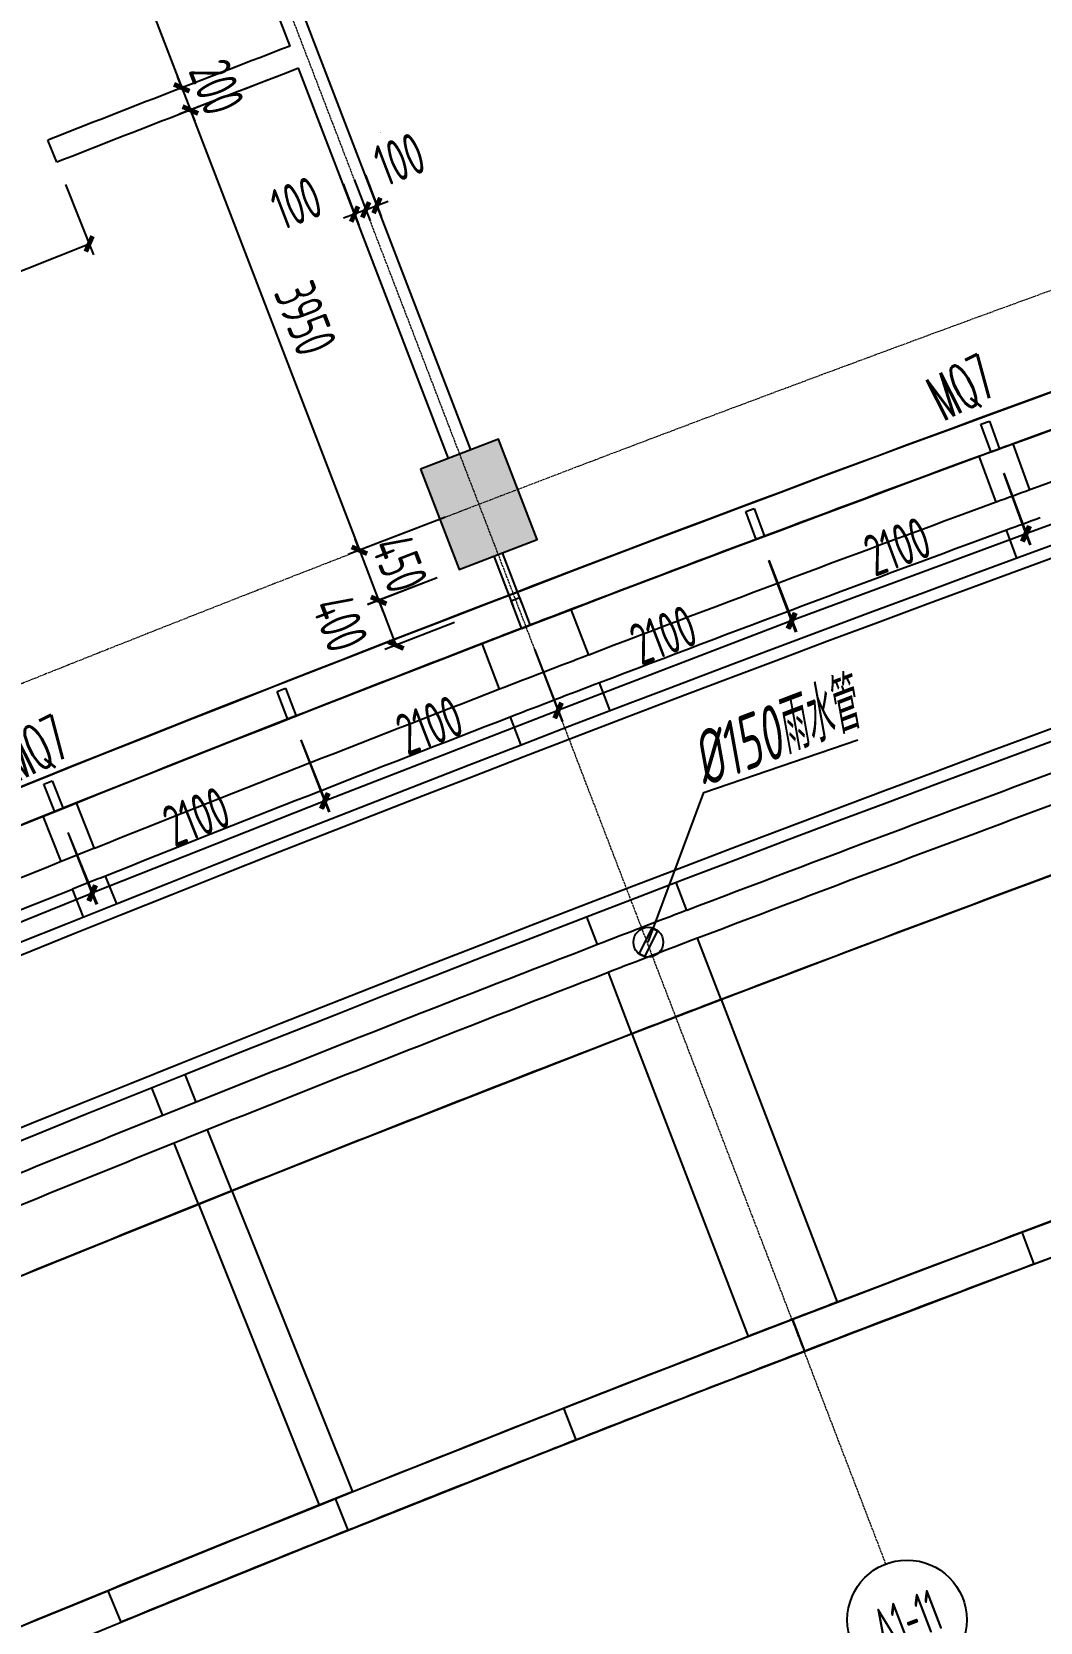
# Model space of a CAD drawing. Header units: millimetres. Extents: x 0 to 12110233, y -6694180 to 0.
# Drawn here: x 11669760 to 11678204, y -6429444 to -6416127 of the extents above; entities that cross this region are included whole.
import ezdxf
from ezdxf.enums import TextEntityAlignment as Align

# ---------------------------------------------------------------- set-up
doc = ezdxf.new("R2010")
doc.units = ezdxf.units.MM
doc.header["$LTSCALE"] = 10
doc.linetypes.add('A1-RG-AXIS-3~4F$0$CENTER', pattern=[50.8, 31.75, -6.35, 6.35, -6.35])
for name, color, linetype in [('A1-RD-3F$0$A-DIMS-1：100', 1, 'Continuous'), ('A1-RD-3F$0$A-GLAZ', 140, 'Continuous'), ('A1-RD-3F$0$A-louban', 5, 'Continuous'), ('A1-RG-AXIS-3~4F$0$A-COLU-HATH', 8, 'Continuous'), ('A1-RG-AXIS-3~4F$0$A-COLUMN', 7, 'Continuous'), ('A1-RG-AXIS-3~4F$0$A-SYMB-NAME', 13, 'Continuous'), ('A1-RG-AXIS-3~4F$0$A2-RG-AXIS-150$0$A-DIMS-100', 1, 'Continuous'), ('A1-RI-F3$0$0P-RW-E', 210, 'Continuous'), ('A1-RI-F3$0$0P-RW-PR-V', 210, 'Continuous'), ('A1-RI-F3$0$A-DIMS-1：100', 1, 'Continuous'), ('A1-RI-F3$0$A-FIXT', 55, 'Continuous'), ('A1-RI-F3$0$A-SYMB', 4, 'Continuous'), ('A1-RI-F3$0$A-SYMB-AREA', 4, 'Continuous'), ('A1-RI-F3$0$A-SYMB-NAME', 4, 'Continuous'), ('A1-RI-F3$0$A-TEXT', 4, 'Continuous'), ('A1-RI-F3$0$A-TEXT1', 4, 'Continuous'), ('A1-RI-F3$0$A-WALL', 7, 'Continuous'), ('A1-RI-F3$0$A1-RI-F3$0$A-DETL-PEN1', 245, 'Continuous'), ('A1-RI-F3$0$A1-RI-F3$0$A-DETL-PEN2', 233, 'Continuous'), ('A1-RI-F3$0$Crescent canopy$0$A-DETL-PEN1', 245, 'Continuous'), ('A1-RI-F3$0$Crescent canopy$0$A-DETL-PEN2', 233, 'Continuous'), ('A1-RI-F3$0$N-SYMB-DOOR', 13, 'Continuous'), ('A1-RI-F3$0$N-SYMB-DOOR1', 13, 'Continuous'), ('A1-RI-F3$0$N-SYMB-DOOR2', 13, 'Continuous')]:
    doc.layers.add(name, color=color, linetype=linetype)
doc.layers.add('A1-RG-AXIS-3~4F$0$A-GRID', color=1, linetype='A1-RG-AXIS-3~4F$0$CENTER', lineweight=9)
doc.styles.add('A1-RD-3F$0$XD2008', font='xd-hzs.shx', dxfattribs={"width": 0.7, "bigfont": 'xd-hztxt.shx'})
doc.styles.add('A1-RG-AXIS-3~4F$0$A1-RG-AXIS$0$XD2008', font='xd-hzs.shx', dxfattribs={"width": 0.7, "bigfont": 'xd-hztxt.shx'})
doc.styles.add('A1-RG-AXIS-3~4F$0$A2-RG-AXIS-150$0$XD2008', font='romans.shx', dxfattribs={"width": 0.7})
doc.styles.add('A1-RI-F3$0$ECADI', font='gbeitc.shx', dxfattribs={"width": 0.7, "bigfont": 'gbcbig.shx'})
doc.styles.add('A1-RI-F3$0$ECADI-SYM', font='simplex.shx', dxfattribs={"width": 0.7, "bigfont": 'hztxt.shx'})
doc.styles.add('A1-RI-F3$0$XD2008', font='xd-hzs.shx', dxfattribs={"width": 0.7, "bigfont": 'xd-hztxt.shx'})
doc.dimstyles.new('A1-RD-3F$0$XD100$0', dxfattribs={"dimscale": 100, "dimtxt": 3.5, "dimasz": 1, "dimexe": 1, "dimexo": 2, "dimgap": 1, "dimtad": 1, "dimdec": 0, "dimdsep": 46, "dimtxsty": 'A1-RD-3F$0$XD2008', "dimblk1": 'A1-RD-3F$0$_ArchTick', "dimblk2": 'A1-RD-3F$0$_ArchTick', "dimsah": 1, "dimcen": 2.5, "dimclrd": 1, "dimclre": 1, "dimclrt": 4, "dimaunit": 1, "dimadec": 0, "dimazin": 0, "dimtfac": 1, "dimtdec": 0, "dimtix": 1, "dimtmove": 2, "dimatfit": 3, "dimfxl": 0, "dimtolj": 1, "dimtzin": 0, "dimarcsym": 0})
doc.dimstyles.new('A1-RG-AXIS-3~4F$0$A2-RG-AXIS-150$0$XD100', dxfattribs={"dimscale": 100, "dimtxt": 5.5, "dimasz": 1.5, "dimexe": 1, "dimexo": 2, "dimgap": 0.5, "dimtad": 1, "dimdec": 0, "dimdsep": 46, "dimtxsty": 'A1-RG-AXIS-3~4F$0$A2-RG-AXIS-150$0$XD2008', "dimblk": 'A1-RG-AXIS-3~4F$0$A2-RG-AXIS-150$0$_ArchTick', "dimcen": 2.5, "dimclrt": 4, "dimaunit": 1, "dimadec": 3, "dimazin": 0, "dimtfac": 1, "dimtdec": 0, "dimtix": 1, "dimtmove": 0, "dimatfit": 3, "dimfxl": 0, "dimtolj": 1, "dimtzin": 0, "dimarcsym": 0})
doc.dimstyles.new('A1-RI-F3$0$XD100$0', dxfattribs={"dimscale": 100, "dimtxt": 3.5, "dimasz": 2, "dimexe": 1, "dimexo": 2, "dimgap": 1, "dimtad": 1, "dimdec": 0, "dimdsep": 46, "dimtxsty": 'A1-RI-F3$0$XD2008', "dimblk1": 'A1-RI-F3$0$_ArchTick', "dimblk2": 'A1-RI-F3$0$_ArchTick', "dimsah": 1, "dimcen": 2.5, "dimclrd": 1, "dimclre": 1, "dimclrt": 4, "dimaunit": 1, "dimadec": 0, "dimazin": 0, "dimtfac": 1, "dimtdec": 0, "dimtix": 1, "dimtmove": 2, "dimatfit": 3, "dimfxl": 0, "dimtolj": 1, "dimtzin": 0, "dimarcsym": 0})

# ---------------------------------------------------------------- blocks, each defined once
blk = doc.blocks.new('A1-RD-3F$0$_ArchTick')
at = {"color": 0, "linetype": 'ByBlock', "const_width": 0.4}
blk.add_lwpolyline([(-0.5, -0.5), (0.5, 0.5)], dxfattribs=at)
blk = doc.blocks.new('*D621')
at = {"layer": 'A1-RD-3F$0$A-DIMS-1：100', "color": 1, "linetype": 'ByBlock', "lineweight": -2}
for p, q in [((11679871, -6419104), (11680090, -6419707)), ((11680056, -6419613), (11678082, -6420330)), ((11677897, -6419822), (11678116, -6420424))]:
    blk.add_line(p, q, dxfattribs=at)
at = {"layer": 'A1-RD-3F$0$A-DIMS-1：100', "color": 1, "linetype": 'ByBlock', "lineweight": -2, "xscale": 100, "yscale": 100, "zscale": 100}
for p, rotation in [((11680056, -6419613), 19.974587619769), ((11678082, -6420330), 199.974587619769)]:
    blk.add_blockref('A1-RD-3F$0$_ArchTick', p, dxfattribs=dict(at, rotation=rotation))
at = {"layer": 'A1-RD-3F$0$A-DIMS-1：100', "color": 4, "linetype": 'ByBlock', "insert": (11678975, -6419713), "char_height": 350, "attachment_point": 5, "rotation": 19.9746, "style": 'A1-RD-3F$0$XD2008'}
blk.add_mtext('\\A1;2100', dxfattribs=at)
blk = doc.blocks.new('*D622')
at = {"layer": 'A1-RD-3F$0$A-DIMS-1：100', "color": 1, "linetype": 'ByBlock', "lineweight": -2}
for p, q in [((11677899, -6419821), (11678122, -6420422)), ((11678087, -6420329), (11676119, -6421060)), ((11675930, -6420553), (11676154, -6421154))]:
    blk.add_line(p, q, dxfattribs=at)
at = {"layer": 'A1-RD-3F$0$A-DIMS-1：100', "color": 1, "linetype": 'ByBlock', "lineweight": -2, "xscale": 100, "yscale": 100, "zscale": 100}
for p, rotation in [((11678087, -6420329), 20.38544164255067), ((11676119, -6421060), 200.3854416425507)]:
    blk.add_blockref('A1-RD-3F$0$_ArchTick', p, dxfattribs=dict(at, rotation=rotation))
at = {"layer": 'A1-RD-3F$0$A-DIMS-1：100', "color": 4, "linetype": 'ByBlock', "insert": (11677007, -6420436), "char_height": 350, "attachment_point": 5, "rotation": 20.3854, "style": 'A1-RD-3F$0$XD2008'}
blk.add_mtext('\\A1;2100', dxfattribs=at)
blk = doc.blocks.new('*D623')
at = {"layer": 'A1-RD-3F$0$A-DIMS-1：100', "color": 1, "linetype": 'ByBlock', "lineweight": -2}
for p, q in [((11675932, -6420552), (11676162, -6421150)), ((11676126, -6421057), (11674166, -6421810)), ((11673972, -6421305), (11674202, -6421903))]:
    blk.add_line(p, q, dxfattribs=at)
at = {"layer": 'A1-RD-3F$0$A-DIMS-1：100', "color": 1, "linetype": 'ByBlock', "lineweight": -2, "xscale": 100, "yscale": 100, "zscale": 100}
for p, rotation in [((11676126, -6421057), 21.00244973999375), ((11674166, -6421810), 201.0024497399937)]:
    blk.add_blockref('A1-RD-3F$0$_ArchTick', p, dxfattribs=dict(at, rotation=rotation))
at = {"layer": 'A1-RD-3F$0$A-DIMS-1：100', "color": 4, "linetype": 'ByBlock', "insert": (11675048, -6421177), "char_height": 350, "attachment_point": 5, "rotation": 21.0024, "style": 'A1-RD-3F$0$XD2008'}
blk.add_mtext('\\A1;2100', dxfattribs=at)
blk = doc.blocks.new('*D624')
at = {"layer": 'A1-RD-3F$0$A-DIMS-1：100', "color": 1, "linetype": 'ByBlock', "lineweight": -2}
for p, q in [((11673970, -6421297), (11674205, -6421902)), ((11674168, -6421809), (11672211, -6422568)), ((11672012, -6422057), (11672247, -6422662))]:
    blk.add_line(p, q, dxfattribs=at)
at = {"layer": 'A1-RD-3F$0$A-DIMS-1：100', "color": 1, "linetype": 'ByBlock', "lineweight": -2, "xscale": 100, "yscale": 100, "zscale": 100}
for p, rotation in [((11674168, -6421809), 21.20813107131597), ((11672211, -6422568), 201.2081310713159)]:
    blk.add_blockref('A1-RD-3F$0$_ArchTick', p, dxfattribs=dict(at, rotation=rotation))
at = {"layer": 'A1-RD-3F$0$A-DIMS-1：100', "color": 4, "linetype": 'ByBlock', "insert": (11673090, -6421932), "char_height": 350, "attachment_point": 5, "rotation": 21.2081, "style": 'A1-RD-3F$0$XD2008'}
blk.add_mtext('\\A1;2100', dxfattribs=at)
blk = doc.blocks.new('*D625')
at = {"layer": 'A1-RD-3F$0$A-DIMS-1：100', "color": 1, "linetype": 'ByBlock', "lineweight": -2}
for p, q in [((11672014, -6422056), (11672253, -6422659)), ((11672216, -6422566), (11670263, -6423340)), ((11670061, -6422830), (11670300, -6423433))]:
    blk.add_line(p, q, dxfattribs=at)
at = {"layer": 'A1-RD-3F$0$A-DIMS-1：100', "color": 1, "linetype": 'ByBlock', "lineweight": -2, "xscale": 100, "yscale": 100, "zscale": 100}
for p, rotation in [((11672216, -6422566), 21.61996780708909), ((11670263, -6423340), 201.6199678070891)]:
    blk.add_blockref('A1-RD-3F$0$_ArchTick', p, dxfattribs=dict(at, rotation=rotation))
at = {"layer": 'A1-RD-3F$0$A-DIMS-1：100', "color": 4, "linetype": 'ByBlock', "insert": (11671138, -6422698), "char_height": 350, "attachment_point": 5, "rotation": 21.62, "style": 'A1-RD-3F$0$XD2008'}
blk.add_mtext('\\A1;2100', dxfattribs=at)
blk = doc.blocks.new('*D626')
at = {"layer": 'A1-RD-3F$0$A-DIMS-1：100', "color": 1, "linetype": 'ByBlock', "lineweight": -2}
for p, q in [((11670063, -6422830), (11670306, -6423431)), ((11670268, -6423338), (11668322, -6424126)), ((11668116, -6423617), (11668359, -6424219))]:
    blk.add_line(p, q, dxfattribs=at)
at = {"layer": 'A1-RD-3F$0$A-DIMS-1：100', "color": 1, "linetype": 'ByBlock', "lineweight": -2, "xscale": 100, "yscale": 100, "zscale": 100}
for p, rotation in [((11670268, -6423338), 22.03060813110911), ((11668322, -6424126), 202.0306081311091)]:
    blk.add_blockref('A1-RD-3F$0$_ArchTick', p, dxfattribs=dict(at, rotation=rotation))
at = {"layer": 'A1-RD-3F$0$A-DIMS-1：100', "color": 4, "linetype": 'ByBlock', "insert": (11669192, -6423477), "char_height": 350, "attachment_point": 5, "rotation": 22.0306, "style": 'A1-RD-3F$0$XD2008'}
blk.add_mtext('\\A1;2100', dxfattribs=at)
blk = doc.blocks.new('A1-RD-3F$0$chuangkuang')
at = {"linetype": 'ByBlock'}
for p, q in [((11593433, -6456040), (11593631, -6455887)), ((11593677, -6455946), (11593479, -6456099)), ((11593631, -6455887), (11593677, -6455946)), ((11593479, -6456099), (11593433, -6456040))]:
    blk.add_line(p, q, dxfattribs=at)
blk = doc.blocks.new('A1-RI-F3$0$_ArchTick')
at = {"color": 0, "linetype": 'ByBlock', "const_width": 0.4}
blk.add_lwpolyline([(-0.5, -0.5), (0.5, 0.5)], dxfattribs=at)
blk = doc.blocks.new('*D264')
at = {"layer": 'A1-RI-F3$0$A-DIMS-1：100', "color": 1, "linetype": 'ByBlock', "lineweight": -2}
for p, q in [((11672993, -6420280), (11672410, -6420503)), ((11672503, -6420468), (11672467, -6420374)), ((11672503, -6420468), (11672664, -6420887)), ((11673154, -6420700), (11672571, -6420923)), ((11672664, -6420887), (11672700, -6420981))]:
    blk.add_line(p, q, dxfattribs=at)
at = {"layer": 'A1-RI-F3$0$A-DIMS-1：100', "color": 1, "linetype": 'ByBlock', "lineweight": -2, "xscale": 100, "yscale": 100, "zscale": 100}
for p, rotation in [((11672503, -6420468), 291.0024529771417), ((11672664, -6420887), 111.0024529771416)]:
    blk.add_blockref('A1-RI-F3$0$_ArchTick', p, dxfattribs=dict(at, rotation=rotation))
at = {"layer": 'A1-RI-F3$0$A-DIMS-1：100', "color": 4, "linetype": 'ByBlock', "insert": (11672841, -6420579), "char_height": 350, "attachment_point": 5, "rotation": 291.0025, "style": 'A1-RI-F3$0$XD2008'}
blk.add_mtext('\\A1;450', dxfattribs=at)
blk = doc.blocks.new('*D265')
at = {"layer": 'A1-RI-F3$0$A-DIMS-1：100', "color": 1, "linetype": 'ByBlock', "lineweight": -2}
for p, q in [((11673154, -6420700), (11672571, -6420924)), ((11672665, -6420888), (11672809, -6421262)), ((11673298, -6421074), (11672715, -6421298))]:
    blk.add_line(p, q, dxfattribs=at)
at = {"layer": 'A1-RI-F3$0$A-DIMS-1：100', "color": 1, "linetype": 'ByBlock', "lineweight": -2, "xscale": 100, "yscale": 100, "zscale": 100}
for p, rotation in [((11672665, -6420888), 111.0511495246604), ((11672809, -6421262), 291.0511495246604)]:
    blk.add_blockref('A1-RI-F3$0$_ArchTick', p, dxfattribs=dict(at, rotation=rotation))
at = {"layer": 'A1-RI-F3$0$A-DIMS-1：100', "color": 4, "linetype": 'ByBlock', "insert": (11672342, -6421079), "char_height": 350, "attachment_point": 5, "rotation": 291.0511, "style": 'A1-RI-F3$0$XD2008'}
blk.add_mtext('\\A1;400', dxfattribs=at)
blk = doc.blocks.new('*D309')
at = {"layer": 'A1-RI-F3$0$A-DIMS-1：100', "color": 1, "linetype": 'ByBlock', "lineweight": -2}
for p, q in [((11670043, -6417405), (11670277, -6417995)), ((11668474, -6418602), (11670240, -6417902)), ((11668277, -6418105), (11668511, -6418695))]:
    blk.add_line(p, q, dxfattribs=at)
at = {"layer": 'A1-RI-F3$0$A-DIMS-1：100', "color": 1, "linetype": 'ByBlock', "lineweight": -2, "xscale": 100, "yscale": 100, "zscale": 100}
for p, rotation in [((11670240, -6417902), 21.62297107910788), ((11668474, -6418602), 201.6229710791079)]:
    blk.add_blockref('A1-RI-F3$0$_ArchTick', p, dxfattribs=dict(at, rotation=rotation))
at = {"layer": 'A1-RI-F3$0$A-DIMS-1：100', "color": 4, "linetype": 'ByBlock', "insert": (11669256, -6417997), "char_height": 350, "attachment_point": 5, "rotation": 21.623, "style": 'A1-RI-F3$0$XD2008'}
blk.add_mtext('\\A1;1900', dxfattribs=at)
blk = doc.blocks.new('*D313')
at = {"layer": 'A1-RI-F3$0$A-DIMS-1：100', "color": 1, "linetype": 'ByBlock', "lineweight": -2}
for p, q in [((11672366, -6417400), (11672499, -6417746)), ((11672459, -6417364), (11672592, -6417710)), ((11672556, -6417617), (11672650, -6417581)), ((11672463, -6417653), (11672369, -6417688)), ((11672556, -6417617), (11672463, -6417653))]:
    blk.add_line(p, q, dxfattribs=at)
at = {"layer": 'A1-RI-F3$0$A-DIMS-1：100', "color": 1, "linetype": 'ByBlock', "lineweight": -2, "xscale": 100, "yscale": 100, "zscale": 100}
for p, rotation in [((11672463, -6417653), 21.00244973966747), ((11672556, -6417617), 201.0024497396674)]:
    blk.add_blockref('A1-RI-F3$0$_ArchTick', p, dxfattribs=dict(at, rotation=rotation))
at = {"layer": 'A1-RI-F3$0$A-DIMS-1：100', "color": 4, "linetype": 'ByBlock', "insert": (11671975, -6417560), "char_height": 350, "attachment_point": 5, "rotation": 21.0024, "style": 'A1-RI-F3$0$XD2008'}
blk.add_mtext('\\A1;100', dxfattribs=at)
blk = doc.blocks.new('*D314')
at = {"layer": 'A1-RI-F3$0$A-DIMS-1：100', "color": 1, "linetype": 'ByBlock', "lineweight": -2}
for p, q in [((11672553, -6417328), (11672685, -6417674)), ((11672459, -6417364), (11672592, -6417710)), ((11672556, -6417617), (11672650, -6417581)), ((11672650, -6417581), (11672743, -6417545)), ((11672556, -6417617), (11672463, -6417653))]:
    blk.add_line(p, q, dxfattribs=at)
at = {"layer": 'A1-RI-F3$0$A-DIMS-1：100', "color": 1, "linetype": 'ByBlock', "lineweight": -2, "xscale": 100, "yscale": 100, "zscale": 100}
for p, rotation in [((11672556, -6417617), 21.00244973955178), ((11672650, -6417581), 201.0024497395518)]:
    blk.add_blockref('A1-RI-F3$0$_ArchTick', p, dxfattribs=dict(at, rotation=rotation))
at = {"layer": 'A1-RI-F3$0$A-DIMS-1：100', "color": 4, "linetype": 'ByBlock', "insert": (11672839, -6417193), "char_height": 350, "attachment_point": 5, "rotation": 21.0024, "style": 'A1-RI-F3$0$XD2008'}
blk.add_mtext('\\A1;100', dxfattribs=at)
blk = doc.blocks.new('*D318')
at = {"layer": 'A1-RI-F3$0$A-DIMS-1：100', "color": 1, "linetype": 'ByBlock', "lineweight": -2}
for p, q in [((11670230, -6413093), (11669646, -6413318)), ((11669739, -6413282), (11671015, -6416595)), ((11671507, -6416406), (11670922, -6416631))]:
    blk.add_line(p, q, dxfattribs=at)
at = {"layer": 'A1-RI-F3$0$A-DIMS-1：100', "color": 1, "linetype": 'ByBlock', "lineweight": -2, "xscale": 100, "yscale": 100, "zscale": 100}
for p, rotation in [((11669739, -6413282), 111.0690063712773), ((11671015, -6416595), 291.0690063712773)]:
    blk.add_blockref('A1-RI-F3$0$_ArchTick', p, dxfattribs=dict(at, rotation=rotation))
at = {"layer": 'A1-RI-F3$0$A-DIMS-1：100', "color": 4, "linetype": 'ByBlock', "insert": (11670634, -6414840), "char_height": 350, "attachment_point": 5, "rotation": 291.069, "style": 'A1-RI-F3$0$XD2008'}
blk.add_mtext('\\A1;3550', dxfattribs=at)
blk = doc.blocks.new('*D319')
at = {"layer": 'A1-RI-F3$0$A-DIMS-1：100', "color": 1, "linetype": 'ByBlock', "lineweight": -2}
for p, q in [((11671320, -6416478), (11670922, -6416631)), ((11671016, -6416595), (11670980, -6416502)), ((11671392, -6416664), (11670994, -6416818)), ((11671016, -6416595), (11671088, -6416782)), ((11671088, -6416782), (11671124, -6416875))]:
    blk.add_line(p, q, dxfattribs=at)
at = {"layer": 'A1-RI-F3$0$A-DIMS-1：100', "color": 1, "linetype": 'ByBlock', "lineweight": -2, "xscale": 100, "yscale": 100, "zscale": 100}
for p, rotation in [((11671016, -6416595), 291.1074921954394), ((11671088, -6416782), 111.1074921954395)]:
    blk.add_blockref('A1-RI-F3$0$_ArchTick', p, dxfattribs=dict(at, rotation=rotation))
at = {"layer": 'A1-RI-F3$0$A-DIMS-1：100', "color": 4, "linetype": 'ByBlock', "insert": (11671308, -6416589), "char_height": 350, "attachment_point": 5, "rotation": 291.1075, "style": 'A1-RI-F3$0$XD2008'}
blk.add_mtext('\\A1;200', dxfattribs=at)
blk = doc.blocks.new('*D323')
at = {"layer": 'A1-RI-F3$0$A-DIMS-1：100', "color": 1, "linetype": 'ByBlock', "lineweight": -2}
for p, q in [((11671808, -6416504), (11670993, -6416817)), ((11671087, -6416781), (11672503, -6420468)), ((11673225, -6420191), (11672410, -6420504))]:
    blk.add_line(p, q, dxfattribs=at)
at = {"layer": 'A1-RI-F3$0$A-DIMS-1：100', "color": 1, "linetype": 'ByBlock', "lineweight": -2, "xscale": 100, "yscale": 100, "zscale": 100}
for p, rotation in [((11671087, -6416781), 111.0217055896234), ((11672503, -6420468), 291.0217055896234)]:
    blk.add_blockref('A1-RI-F3$0$_ArchTick', p, dxfattribs=dict(at, rotation=rotation))
at = {"layer": 'A1-RI-F3$0$A-DIMS-1：100', "color": 4, "linetype": 'ByBlock', "insert": (11672052, -6418526), "char_height": 350, "attachment_point": 5, "rotation": 291.0217, "style": 'A1-RI-F3$0$XD2008'}
blk.add_mtext('\\A1;3950', dxfattribs=at)
blk = doc.blocks.new('A1-RG-AXIS-3~4F$0$A2-RG-AXIS-150$0$_ArchTick')
at = {"color": 0, "linetype": 'ByBlock', "const_width": 0.4}
blk.add_lwpolyline([(-0.5, -0.5), (0.5, 0.5)], dxfattribs=at)
blk = doc.blocks.new('*D711')
at = {"layer": 'A1-RG-AXIS-3~4F$0$A2-RG-AXIS-150$0$A-DIMS-100', "color": 0, "lineweight": -2, "ltscale": 3}
for p, q in [((11670910, -6387267), (11670916, -6387284)), ((11580897, -6435951), (11580908, -6435965))]:
    blk.add_line(p, q, dxfattribs=at)
blk.add_arc((11778732, -6694179), 325182, 109.35703, 127.45663, dxfattribs=at)
at = {"layer": 'A1-RG-AXIS-3~4F$0$A2-RG-AXIS-150$0$A-DIMS-100', "color": 0, "lineweight": -2, "ltscale": 3, "xscale": 150, "yscale": 150, "zscale": 150}
for p, rotation in [((11670949, -6387378), 19.35703132825471), ((11580969, -6436044), 217.4566338573137)]:
    blk.add_blockref('A1-RG-AXIS-3~4F$0$A2-RG-AXIS-150$0$_ArchTick', p, dxfattribs=dict(at, rotation=rotation))
at = {"layer": 'A1-RG-AXIS-3~4F$0$A2-RG-AXIS-150$0$A-DIMS-100', "color": 4, "ltscale": 3, "insert": (11623903, -6407911), "char_height": 375, "attachment_point": 5, "rotation": 28.4068, "style": 'A1-RG-AXIS-3~4F$0$A2-RG-AXIS-150$0$XD2008'}
blk.add_mtext('\\A1;18°5\'59"', dxfattribs=at)
blk = doc.blocks.new('A1-RG-AXIS-3~4F$0$colu')
at = {"layer": 'A1-RG-AXIS-3~4F$0$A-COLU-HATH', "linetype": 'ByBlock'}
h = blk.add_hatch(color=256, dxfattribs=at)
h.paths.add_polyline_path([(11645506, -6407138), (11645842, -6407864), (11645388, -6408074), (11645053, -6407348)])
h.paths.add_polyline_path([(11672567, -6404095), (11672841, -6404846), (11673311, -6404675), (11673037, -6403924)])
h.paths.add_polyline_path([(11669749, -6396288), (11670092, -6397229), (11670562, -6397058), (11670219, -6396117)])
h.paths.add_polyline_path([(11648218, -6414201), (11648554, -6414927), (11649008, -6414718), (11648672, -6413991)])
h.paths.add_polyline_path([(11630302, -6423285), (11630693, -6423983), (11631129, -6423739), (11630739, -6423040)])
h.paths.add_polyline_path([(11626248, -6416039), (11626639, -6416737), (11627075, -6416493), (11626684, -6415795)])
h.paths.add_polyline_path([(11604911, -6438704), (11605417, -6439448), (11605996, -6439055), (11605490, -6438311)])
h.paths.add_polyline_path([(11612319, -6433818), (11612802, -6434577), (11613393, -6434200), (11612909, -6433442)])
h.paths.add_polyline_path([(11678236, -6409178), (11678568, -6410121), (11679228, -6409889), (11678897, -6408946)])
h.paths.add_polyline_path([(11591264, -6433839), (11591159, -6433557), (11590222, -6433908), (11590400, -6434382)])
h.paths.add_polyline_path([(11582706, -6437301), (11582516, -6436795), (11581580, -6437146), (11581700, -6437471)])
h.paths.add_polyline_path([(11606395, -6455924), (11606921, -6456654), (11607489, -6456244), (11606962, -6455514)])
h.paths.add_polyline_path([(11613307, -6451074), (11613812, -6451818), (11614392, -6451425), (11613886, -6450680)])
h.paths.add_polyline_path([(11620356, -6446424), (11620839, -6447183), (11621430, -6446806), (11620946, -6446047)])
h.paths.add_polyline_path([(11627535, -6441978), (11627997, -6442751), (11628598, -6442392), (11628136, -6441619)])
h.paths.add_polyline_path([(11634839, -6437741), (11635279, -6438526), (11635889, -6438184), (11635450, -6437399)])
h.paths.add_polyline_path([(11642262, -6433715), (11642678, -6434512), (11643299, -6434188), (11642882, -6433391)])
h.paths.add_polyline_path([(11657439, -6426310), (11657809, -6427131), (11658447, -6426843), (11658077, -6426022)])
h.paths.add_polyline_path([(11665180, -6422938), (11665527, -6423769), (11666173, -6423499), (11665826, -6422668)])
h.paths.add_polyline_path([(11673015, -6419789), (11673338, -6420629), (11673991, -6420379), (11673669, -6419538)])
h.paths.add_polyline_path([(11675949, -6402668), (11676281, -6403611), (11676941, -6403379), (11676610, -6402436)])
h.paths.add_polyline_path([(11632163, -6412872), (11631542, -6413196), (11632283, -6414615), (11632904, -6414290)])
h.paths.add_polyline_path([(11648553, -6404923), (11647915, -6405211), (11648573, -6406669), (11649211, -6406381)])
h.paths.add_polyline_path([(11590472, -6449024), (11591080, -6449817), (11591635, -6449392), (11591027, -6448598)])
h.paths.add_polyline_path([(11601626, -6449315), (11602153, -6450044), (11602720, -6449635), (11602194, -6448905)])
h.paths.add_polyline_path([(11597647, -6443800), (11598174, -6444530), (11598741, -6444120), (11598215, -6443391)])
h.paths.add_polyline_path([(11600306, -6431919), (11600812, -6432664), (11601391, -6432270), (11600885, -6431526)])
h.paths.add_polyline_path([(11615974, -6439552), (11616458, -6440311), (11617048, -6439934), (11616564, -6439175)])
h.paths.add_polyline_path([(11615655, -6422109), (11616117, -6422881), (11616718, -6422522), (11616256, -6421750)])
h.paths.add_polyline_path([(11619863, -6429147), (11620325, -6429919), (11620926, -6429560), (11620464, -6428788)])
h.paths.add_polyline_path([(11630859, -6430629), (11631299, -6431414), (11631910, -6431072), (11631470, -6430287)])
h.paths.add_polyline_path([(11627539, -6424694), (11627978, -6425480), (11628589, -6425138), (11628150, -6424353)])
h.paths.add_polyline_path([(11638488, -6426491), (11638905, -6427289), (11639525, -6426965), (11639108, -6426167)])
h.paths.add_polyline_path([(11646232, -6422575), (11646626, -6423384), (11647255, -6423078), (11646862, -6422268)])
h.paths.add_polyline_path([(11654086, -6418882), (11654456, -6419702), (11655094, -6419414), (11654724, -6418594)])
h.paths.add_polyline_path([(11659423, -6409141), (11659770, -6409971), (11660416, -6409702), (11660069, -6408871)])
h.paths.add_polyline_path([(11662042, -6415416), (11662388, -6416247), (11663034, -6415977), (11662688, -6415147)])
h.paths.add_polyline_path([(11670094, -6412181), (11670417, -6413021), (11671070, -6412770), (11670748, -6411930)])
edge = h.paths.add_edge_path()
edge.add_arc((11595249, -6454684), 425, 0, 360)
h.paths.add_polyline_path([(11585545, -6442594), (11586154, -6443388), (11586709, -6442962), (11586101, -6442168)])
h.paths.add_polyline_path([(11592849, -6437150), (11593376, -6437880), (11593943, -6437471), (11593417, -6436741)])
h.paths.add_polyline_path([(11608730, -6444330), (11609235, -6445075), (11609815, -6444682), (11609309, -6443937)])
h.paths.add_polyline_path([(11607910, -6426904), (11608394, -6427663), (11608984, -6427286), (11608500, -6426527)])
h.paths.add_polyline_path([(11623353, -6434983), (11623815, -6435756), (11624415, -6435396), (11623953, -6434624)])
h.paths.add_polyline_path([(11623535, -6417538), (11623974, -6418324), (11624585, -6417982), (11624146, -6417197)])
h.paths.add_polyline_path([(11635339, -6420464), (11635756, -6421262), (11636376, -6420938), (11635960, -6420140)])
h.paths.add_polyline_path([(11643258, -6416460), (11643651, -6417269), (11644281, -6416963), (11643887, -6416153)])
h.paths.add_polyline_path([(11651288, -6412684), (11651658, -6413504), (11652296, -6413216), (11651926, -6412396)])
h.paths.add_polyline_path([(11656266, -6401573), (11656651, -6402496), (11657297, -6402226), (11656912, -6401304)])
h.paths.add_polyline_path([(11664718, -6398177), (11665077, -6399111), (11665730, -6398860), (11665372, -6397926)])
h.paths.add_polyline_path([(11667657, -6405832), (11667980, -6406673), (11668633, -6406422), (11668311, -6405582)])
h.paths.add_polyline_path([(11673265, -6395025), (11673596, -6395969), (11674256, -6395737), (11673925, -6394793)])
edge = h.paths.add_edge_path()
edge.add_arc((11681417, -6417175), 425, 0, 360)
edge = h.paths.add_edge_path()
edge.add_arc((11600176, -6461115), 425, 0, 360)
edge = h.paths.add_edge_path()
edge.add_arc((11640554, -6410101), 425, 0, 360)
at = {"layer": 'A1-RG-AXIS-3~4F$0$A-COLUMN'}
blk.add_lwpolyline([(11673015, -6419789), (11673338, -6420629), (11673991, -6420379), (11673669, -6419538)], close=True, dxfattribs=at)
blk = doc.blocks.new('A1-RG-AXIS-3~4F$0$A1zhouhao')
at = {"color": 13}
blk.add_circle((11937809, -6402822), 500, dxfattribs=at)
at = {"style": 'A1-RG-AXIS-3~4F$0$A1-RG-AXIS$0$XD2008', "width": 0.7}
blk.add_attdef('GRID', text='', height=500, dxfattribs=at).set_placement((11937809, -6402822), align=Align.MIDDLE)
blk = doc.blocks.new('A1-RI-F3$0$mc')
at = {"layer": 'A1-RI-F3$0$N-SYMB-DOOR', "style": 'A1-RI-F3$0$ECADI-SYM', "width": 0.7}
for tag, p in [('门窗主编号1', (55.7, -311.3)), ('门窗主编号2', (667.6, -311.3))]:
    blk.add_attdef(tag, p, '', height=180, dxfattribs=at)
at = {"layer": 'A1-RI-F3$0$N-SYMB-DOOR', "style": 'A1-RI-F3$0$ECADI-SYM', "width": 0.7, "flags": 1}
for tag, p in [('洞口尺寸(宽X高)', (55.6, -717.2)), ('备注', (57.1, -921.2))]:
    blk.add_attdef(tag, p, '', height=180, dxfattribs=at)
at = {"layer": 'A1-RI-F3$0$N-SYMB-DOOR1', "style": 'A1-RI-F3$0$ECADI-SYM', "width": 0.7}
blk.add_attdef('门窗辅编号1', (55.7, -516.1), '', height=180, dxfattribs=at)
at = {"layer": 'A1-RI-F3$0$N-SYMB-DOOR2', "style": 'A1-RI-F3$0$ECADI-SYM', "width": 0.7}
blk.add_attdef('门窗辅编号2', (311.5, -516.1), '', height=180, dxfattribs=at)
blk = doc.blocks.new('A1-RI-F3$0$A1-RI-F3$0$CRESCENT')
at = {"layer": 'A1-RI-F3$0$A1-RI-F3$0$A-DETL-PEN1'}
for radius, start, end in [(291580, 107.79006, 130.53329), (291480, 107.79008, 130.53322), (290140, 107.79045, 130.53224), (290040, 107.79047, 130.53216)]:
    blk.add_arc((761388, 423551), radius, start, end, dxfattribs=at)
at = {"layer": 'A1-RI-F3$0$A1-RI-F3$0$A-DETL-PEN2'}
for p, q in [((660771, 697754), (660630, 698139)), ((660490, 697651), (660348, 698036)), ((660662, 697181), (660576, 697416)), ((657078, 696371), (656931, 696753)), ((656331, 696084), (656184, 696467)), ((657257, 695904), (657168, 696137)), ((656511, 695617), (656421, 695851)), ((652661, 694641), (652508, 695021)), ((652939, 694752), (652787, 695133)), ((653125, 694288), (653032, 694520)), ((652847, 694176), (652754, 694409)), ((657899, 694233), (657809, 694466)), ((657152, 693946), (657062, 694179)), ((658186, 693486), (657988, 693999)), ((657439, 693199), (657242, 693713)), ((658186, 693486), (659159, 690951)), ((657439, 693199), (658412, 690665)), ((653791, 692626), (653698, 692858)), ((653512, 692515), (653419, 692747)), ((654088, 691884), (653884, 692394)), ((653810, 691772), (653605, 692283)), ((654088, 691884), (655098, 689363)), ((653810, 691772), (654819, 689252)), ((660807, 691271), (660706, 691538)), ((658887, 690542), (658785, 690808)), ((656973, 689799), (656869, 690065)), ((655064, 689043), (654958, 689307)), ((653161, 688272), (653053, 688536))]:
    blk.add_line(p, q, dxfattribs=at)
for centre, radius, start, end in [((761380, 423550), 288986, 105.8232, 130.74813), ((761397, 423526), 292517, 109.43524, 110.15014), ((761380, 423550), 286271, 105.7964, 131.29161), ((761397, 423526), 292107, 109.43535, 110.1501), ((761380, 423550), 285986, 105.79356, 131.34926), ((761385, 423558), 292483, 110.15015, 110.20892), ((761378, 423578), 292462, 110.20892, 110.92396), ((761385, 423558), 292073, 110.15011, 110.20896), ((761378, 423578), 292052, 110.20896, 110.92385), ((761378, 423578), 291802, 110.20899, 110.92378), ((761385, 423558), 291823, 110.15008, 110.20899), ((761386, 423555), 292487, 110.92395, 111.08066), ((761391, 423542), 292500, 111.08067, 111.79561), ((761386, 423555), 292077, 110.92384, 111.08077), ((761391, 423542), 292090, 111.08078, 111.79557), ((761386, 423555), 291827, 110.92377, 111.08084), ((761391, 423542), 291840, 111.08084, 111.79555), ((761378, 423577), 289762, 110.20919, 110.92323), ((761378, 423577), 289512, 110.20922, 110.92316), ((761389, 423547), 292495, 111.85437, 112.56933), ((761392, 423540), 292503, 111.79561, 111.85437), ((761392, 423540), 292093, 111.79557, 111.85442), ((761389, 423547), 292085, 111.85441, 112.56922), ((761392, 423540), 291843, 111.79554, 111.85444), ((761389, 423547), 291835, 111.85444, 112.56915), ((761386, 423555), 289787, 110.92322, 111.08139), ((761386, 423555), 289537, 110.92315, 111.08146), ((761391, 423542), 289800, 111.0814, 111.79534), ((761391, 423542), 289550, 111.08146, 111.79531), ((761392, 423540), 289803, 111.79534, 111.85465), ((761389, 423547), 289795, 111.85465, 112.5686), ((761392, 423540), 289553, 111.79531, 111.85467), ((761389, 423547), 289545, 111.85467, 112.56853)]:
    blk.add_arc(centre, radius, start, end, dxfattribs=at)
blk = doc.blocks.new('A1-RI-F3$0$ysd-ll')
at = {"layer": 'A1-RI-F3$0$0P-RW-PR-V'}
blk.add_lwpolyline([(-25, 120), (25, 120), (25, -120), (-25, -120)], close=True, dxfattribs=at)
blk.add_circle((0, 0), 125, dxfattribs=at)
blk = doc.blocks.new('A1-RI-F3$0$5erhfh')
at = {"layer": 'A1-RI-F3$0$A-SYMB-AREA', "style": 'A1-RI-F3$0$ECADI', "width": 0.7}
blk.add_attdef('340M2', text='', height=2.5, dxfattribs=at).set_placement((0, 1.25), align=Align.MIDDLE_LEFT)
at = {"layer": 'A1-RI-F3$0$A-SYMB-NAME', "style": 'A1-RI-F3$0$ECADI', "width": 0.7}
blk.add_attdef('CHINESENAME', (-12.29, 3.09), '', height=4.5, dxfattribs=at)
blk = doc.blocks.new('A1-RI-F3$0$Crescent canopy$0$CRESCENT')
at = {"layer": 'A1-RI-F3$0$Crescent canopy$0$A-DETL-PEN1'}
for radius, start, end in [(291580, 107.79006, 130.53329), (291480, 107.79008, 130.53322), (290140, 107.79045, 130.53224), (290040, 107.79047, 130.53216)]:
    blk.add_arc((761388, 423551), radius, start, end, dxfattribs=at)
at = {"layer": 'A1-RI-F3$0$Crescent canopy$0$A-DETL-PEN2'}
for p, q in [((660771, 697754), (660630, 698139)), ((660490, 697651), (660348, 698036)), ((660662, 697181), (660576, 697416)), ((657078, 696371), (656931, 696753)), ((656331, 696084), (656184, 696467)), ((657257, 695904), (657168, 696137)), ((656511, 695617), (656421, 695851)), ((652661, 694641), (652508, 695021)), ((652939, 694752), (652787, 695133)), ((653125, 694288), (653032, 694520)), ((652847, 694176), (652754, 694409)), ((657899, 694233), (657809, 694466)), ((657152, 693946), (657062, 694179)), ((658186, 693486), (657988, 693999)), ((657439, 693199), (657242, 693713)), ((658186, 693486), (659159, 690951)), ((657439, 693199), (658412, 690665)), ((653791, 692626), (653698, 692858)), ((653512, 692515), (653419, 692747)), ((654088, 691884), (653884, 692394)), ((653810, 691772), (653605, 692283)), ((654088, 691884), (655098, 689363)), ((653810, 691772), (654819, 689252)), ((660807, 691271), (660706, 691538)), ((658887, 690542), (658785, 690808)), ((656973, 689799), (656869, 690065)), ((655064, 689043), (654958, 689307)), ((653161, 688272), (653053, 688536))]:
    blk.add_line(p, q, dxfattribs=at)
for centre, radius, start, end in [((761397, 423526), 292517, 109.43524, 110.15014), ((761397, 423526), 292107, 109.43535, 110.1501), ((761385, 423558), 292483, 110.15015, 110.20892), ((761378, 423578), 292462, 110.20892, 110.92396), ((761385, 423558), 292073, 110.15011, 110.20896), ((761378, 423578), 292052, 110.20896, 110.92385), ((761378, 423578), 291802, 110.20899, 110.92378), ((761385, 423558), 291823, 110.15008, 110.20899), ((761386, 423555), 292487, 110.92395, 111.08066), ((761391, 423542), 292500, 111.08067, 111.79561), ((761386, 423555), 292077, 110.92384, 111.08077), ((761391, 423542), 292090, 111.08078, 111.79557), ((761386, 423555), 291827, 110.92377, 111.08084), ((761391, 423542), 291840, 111.08084, 111.79555), ((761378, 423577), 289762, 110.20919, 110.92323), ((761378, 423577), 289512, 110.20922, 110.92316), ((761389, 423547), 292495, 111.85437, 112.56933), ((761392, 423540), 292503, 111.79561, 111.85437), ((761392, 423540), 292093, 111.79557, 111.85442), ((761378, 423577), 288962, 110.20927, 110.92301), ((761389, 423547), 292085, 111.85441, 112.56922), ((761392, 423540), 291843, 111.79554, 111.85444), ((761389, 423547), 291835, 111.85444, 112.56915), ((761386, 423555), 289787, 110.92322, 111.08139), ((761386, 423555), 289537, 110.92315, 111.08146), ((761391, 423542), 289800, 111.0814, 111.79534), ((761391, 423542), 289550, 111.08146, 111.79531), ((761386, 423555), 288987, 110.923, 111.08161), ((761391, 423542), 289000, 111.08162, 111.79526), ((761392, 423540), 289803, 111.79534, 111.85465), ((761389, 423547), 289795, 111.85465, 112.5686), ((761392, 423540), 289553, 111.79531, 111.85467), ((761389, 423547), 289545, 111.85467, 112.56853), ((761402, 423514), 286315, 110.20973, 110.92227), ((761396, 423531), 286012, 110.1797, 110.59107), ((761392, 423540), 289003, 111.79525, 111.85473), ((761389, 423547), 288995, 111.85473, 112.56838), ((761408, 423499), 286047, 110.59106, 111.0023), ((761386, 423555), 286272, 110.92225, 111.08236), ((761400, 423519), 286309, 111.08232, 111.79487), ((761407, 423501), 286044, 111.00229, 111.41353), ((761392, 423539), 286003, 111.41353, 111.8249), ((761392, 423540), 286288, 111.79497, 111.85501), ((761374, 423583), 286241, 111.85494, 112.56765), ((761373, 423586), 285953, 111.82491, 112.23636)]:
    blk.add_arc(centre, radius, start, end, dxfattribs=at)
blk = doc.blocks.new('A1-RD-3F')
at = {"layer": 'A1-RD-3F$0$A-GLAZ', "ltscale": 0.25}
for radius, start, end in [(292800, 108.984813, 114.488967), (292500, 108.926088, 127.887577)]:
    blk.add_arc((11778731.9, -6694178.6), radius, start, end, dxfattribs=at)
at = {"layer": 'A1-RD-3F$0$A-louban'}
blk.add_lwpolyline([(11599156.3, -6462911.6, -0.0824084), (11683479, -6417305.5), (11680005, -6407185.2, 0.0013406), (11678467.4, -6407718.7)], format="xyb", dxfattribs=at)
at = {"linetype": 'ByBlock'}
for p, rotation in [((2004448.9, -15503398.5), 72.31175153360738), ((2067946.3, -15573345.2), 72.72310627338672), ((2130140.5, -15640968), 73.12325557563226), ((2196436.5, -15711859.8), 73.5458015170058), ((2261422.6, -15780420.1), 73.95713943373828)]:
    blk.add_blockref('A1-RD-3F$0$chuangkuang', p, dxfattribs=dict(at, rotation=rotation))
at = {"layer": 'A1-RD-3F$0$A-DIMS-1：100', "color": 3, "linetype": 'ByBlock'}
for p1, p2, distance, picture, middle in [((11679802.9, -6418916.4), (11677829, -6419633.8), 741.2, '*D621', (11678975.2, -6419713.2)), ((11677829, -6419633.8), (11675860.8, -6420365.2), 741.1, '*D622', (11677007.3, -6420436.4)), ((11675860.8, -6420365.2), (11673900.3, -6421117.9), 741.1, '*D623', (11675047.6, -6421176.7)), ((11673897.6, -6421110.8), (11671939.9, -6421870.5), 748.6, '*D624', (11673090.1, -6421932.2)), ((11671939.9, -6421870.5), (11669987.6, -6422644.2), 748.6, '*D625', (11671138.2, -6422697.7)), ((11669987.6, -6422644.2), (11668041, -6423432), 748.6, '*D626', (11669191.9, -6423477.1))]:
    dim = blk.add_aligned_dim(p1=p1, p2=p2, distance=distance, dimstyle='A1-RD-3F$0$XD100$0', override={"dimasz": 1}, dxfattribs=at)
    dim.commit()
    dim.dimension.update_dxf_attribs({"geometry": picture, "text_midpoint": middle})
blk = doc.blocks.new('A1-RG-AXIS-3~4F')
at = {"layer": 'A1-RG-AXIS-3~4F$0$A-GRID', "linetype": 'A1-RG-AXIS-3~4F$0$CENTER', "ltscale": 0.05}
blk.add_lwpolyline([(11661998.5, -6390116.5), (11676909.7, -6428956.6)], dxfattribs=at)
blk.add_lwpolyline([(11682866.1, -6392336.6, 0.1037295), (11569674.9, -6456283.6, 0.1037295)], format="xyb", dxfattribs=at)
at = {"layer": 'A1-RG-AXIS-3~4F$0$A-GRID', "ltscale": 0.05}
for points in [[(11690526.5, -6414141.6, 0.1045271), (11584753.6, -6473784.9, 0.1045271)], [(11691982.6, -6418505.7, 0.1046376), (11587756.3, -6477270.1)]]:
    blk.add_lwpolyline(points, format="xyb", dxfattribs=at)
at = {"layer": 'A1-RG-AXIS-3~4F$0$A-GRID', "linetype": 'A1-RG-AXIS-3~4F$0$CENTER', "ltscale": 0.05}
blk.add_arc((11778731.9, -6694178.6), 308600, 107.574373, 131.323037, dxfattribs=at)
at = {"layer": 'A1-RG-AXIS-3~4F$0$A-GRID', "ltscale": 0.05}
blk.add_arc((11778731.9, -6694178.6), 301700, 107.53359, 131.336201, dxfattribs=at)
at = {"layer": 'A1-RG-AXIS-3~4F$0$A-COLU-HATH', "linetype": 'ByBlock'}
blk.add_blockref('A1-RG-AXIS-3~4F$0$colu', (0, 0), dxfattribs=at)
at = {"layer": 'A1-RG-AXIS-3~4F$0$A-SYMB-NAME', "linetype": 'ByBlock'}
ref = blk.add_blockref('A1-RG-AXIS-3~4F$0$A1zhouhao', (-1762455, -4730577), dxfattribs=dict(at, rotation=21.00244974782449))
ref.add_attrib('GRID', 'A1-11', dxfattribs={"layer": '0', "color": 4, "height": 350, "rotation": 21.00245, "style": 'A1-RG-AXIS-3~4F$0$A1-RG-AXIS$0$XD2008', "width": 0.6}).set_placement((11677088.9, -6429423.4), align=Align.MIDDLE)
at = {"layer": 'A1-RG-AXIS-3~4F$0$A2-RG-AXIS-150$0$A-DIMS-100', "ltscale": 3}
dim = blk.add_angular_dim_3p(base=(11639299.9, -6400406.2), center=(11778731.9, -6694178.6), p1=(11670976.3, -6387456), p2=(11581018.9, -6436109.7), dimstyle='A1-RG-AXIS-3~4F$0$A2-RG-AXIS-150$0$XD100', override={"dimtxt": 3.75, "dimadec": 4}, dxfattribs=at)
dim.commit()
dim.dimension.update_dxf_attribs({"geometry": '*D711', "text_midpoint": (11623903.2, -6407910.6)})
blk = doc.blocks.new('A1-RI-F3')
at = {"layer": 'A1-RI-F3$0$A-FIXT'}
for radius, end in [(296800.2, 110.935085), (296600.2, 110.93504)]:
    blk.add_arc((11778731.9, -6694178.6), radius, 110.934926, end, dxfattribs=at)
at = {"layer": 'A1-RI-F3$0$A-SYMB'}
blk.add_lwpolyline([(11674922.1, -6423749.9), (11675385.8, -6422495.2), (11676677.2, -6422055.5)], dxfattribs=at)
at = {"layer": 'A1-RI-F3$0$A-WALL', "linetype": 'ByBlock'}
for p, q in [((11671922.6, -6416245.5), (11670650.3, -6412931.3)), ((11673435.4, -6419628), (11670837, -6412859.6)), ((11673248.7, -6419699.6), (11671994.3, -6416432.2)), ((11673629.7, -6420517.5), (11673790.9, -6420937.6)), ((11673699.7, -6420490.6), (11673861, -6420910.7))]:
    blk.add_line(p, q, dxfattribs=at)
at = {"layer": 'A1-RI-F3$0$A-WALL'}
blk.add_line((11669969.3, -6417218.9), (11669894.9, -6417033.2), dxfattribs=at)
for radius, start, end in [(297750, 111.021693, 111.440298), (297550, 111.021706, 111.440039)]:
    blk.add_arc((11778731.9, -6694178.6), radius, start, end, dxfattribs=at)
for name, p in [('A1-RG-AXIS-3~4F', (0, 0)), ('A1-RI-F3$0$Crescent canopy$0$CRESCENT', (11017346, -7117715.9))]:
    blk.add_blockref(name, p)
at = {"color": 3, "linetype": 'ByBlock'}
blk.add_blockref('A1-RD-3F', (0, 0), dxfattribs=at)
at = {"layer": 'A1-RI-F3$0$0P-RW-E', "rotation": 333.1909708781457}
blk.add_blockref('A1-RI-F3$0$ysd-ll', (11674922.1, -6423749.9), dxfattribs=at)
at = {"layer": 'A1-RI-F3$0$A-TEXT'}
ref = blk.add_blockref('A1-RI-F3$0$5erhfh', (11676648.3, -6422302.2), dxfattribs=dict(at, xscale=100.000000000172, yscale=100.0000000001848, zscale=100.0000000002243, rotation=20.88283631280975))
ref.add_attrib('CHINESENAME', '%%c150雨水管', (11675389.8, -6422451.9), dxfattribs={"layer": 'A1-RI-F3$0$A-SYMB-NAME', "height": 450, "rotation": 20.88284, "style": 'A1-RI-F3$0$ECADI', "width": 0.7})
at = {"layer": 'A1-RI-F3$0$Crescent canopy$0$A-DETL-PEN2'}
blk.add_blockref('A1-RI-F3$0$A1-RI-F3$0$CRESCENT', (11017346, -7117715.9), dxfattribs=at)
at = {"layer": 'A1-RI-F3$0$N-SYMB-DOOR'}
ref = blk.add_blockref('A1-RI-F3$0$mc', (11677109.3, -6419012.2), dxfattribs=dict(at, xscale=1.499999999156396, yscale=1.499999999156396, rotation=27.15055400611745))
ref.add_attrib('门窗主编号1', 'MQ7', (11677396.6, -6419389.6), dxfattribs={"height": 375, "rotation": 27.15055, "style": 'A1-RI-F3$0$ECADI-SYM', "width": 0.5})
ref = blk.add_blockref('A1-RI-F3$0$mc', (11669354.7, -6422032.8), dxfattribs=dict(at, xscale=1.499999999156396, yscale=1.499999999156396, rotation=27.15055400611745))
ref.add_attrib('门窗主编号1', 'MQ7', (11669642.1, -6422410.1), dxfattribs={"height": 375, "rotation": 27.15055, "style": 'A1-RI-F3$0$ECADI-SYM', "width": 0.5})
at = {"layer": 'A1-RI-F3$0$A-TEXT1', "style": 'A1-RI-F3$0$ECADI', "width": 0.7}
for tag, p in [('（-0.050）', (11743140.2, -6434229.8)), ('（结构标高）', (11749919, -6434229.8))]:
    blk.add_attdef(tag, p, '', height=321.4, dxfattribs=at)
at = {"layer": 'A1-RI-F3$0$A-DIMS-1：100', "linetype": 'ByBlock'}
for p1, p2, distance, picture, middle in [((11670416.9, -6413020.9), (11671693.2, -6416333.8), -726.2, '*D318', (11670634, -6414839.6)), ((11671506.5, -6416405.7), (11671578.6, -6416592.3), -526.1, '*D319', (11671308.3, -6416589.4)), ((11671994.3, -6416432.2), (11673411.3, -6420119.3), -972.5, '*D323', (11672051.7, -6418526)), ((11668203, -6417919.1), (11669969.3, -6417218.9), -735.1, '*D309', (11669255.7, -6417996.7)), ((11673179.3, -6420207.9), (11673340.5, -6420627.8), -724.2, '*D264', (11672840.5, -6420578.9))]:
    dim = blk.add_aligned_dim(p1=p1, p2=p2, distance=distance, dimstyle='A1-RI-F3$0$XD100$0', override={"dimasz": 1, "dimadec": 2, "dimazin": 2}, dxfattribs=at)
    dim.commit()
    dim.dimension.update_dxf_attribs({"geometry": picture, "text_midpoint": middle})
for base, p1, p2, angle, picture, middle in [((11672649.5, -6417580.9), (11672387.6, -6417177.6), (11672481, -6417141.8), 21.00245, '*D314', (11672839.3, -6417192.7)), ((11672462.8, -6417652.6), (11672387.6, -6417177.6), (11672294.2, -6417213.4), 201.00245, '*D313', (11671975.1, -6417559.7)), ((11672808.6, -6421262), (11673340.8, -6420628.2), (11673484.6, -6421001.8), 291.05115, '*D265', (11672341.7, -6421078.6))]:
    dim = blk.add_linear_dim(base=base, p1=p1, p2=p2, angle=angle, dimstyle='A1-RI-F3$0$XD100$0', override={"dimasz": 1, "dimadec": 2, "dimazin": 2}, dxfattribs=at)
    dim.commit()
    dim.dimension.update_dxf_attribs({"geometry": picture, "text_midpoint": middle, "dimtype": 129})

msp = doc.modelspace()

# ---------------------------------------------------------------- block references
msp.add_blockref('A1-RI-F3', (0, 0))

doc.saveas('drawing.dxf')
